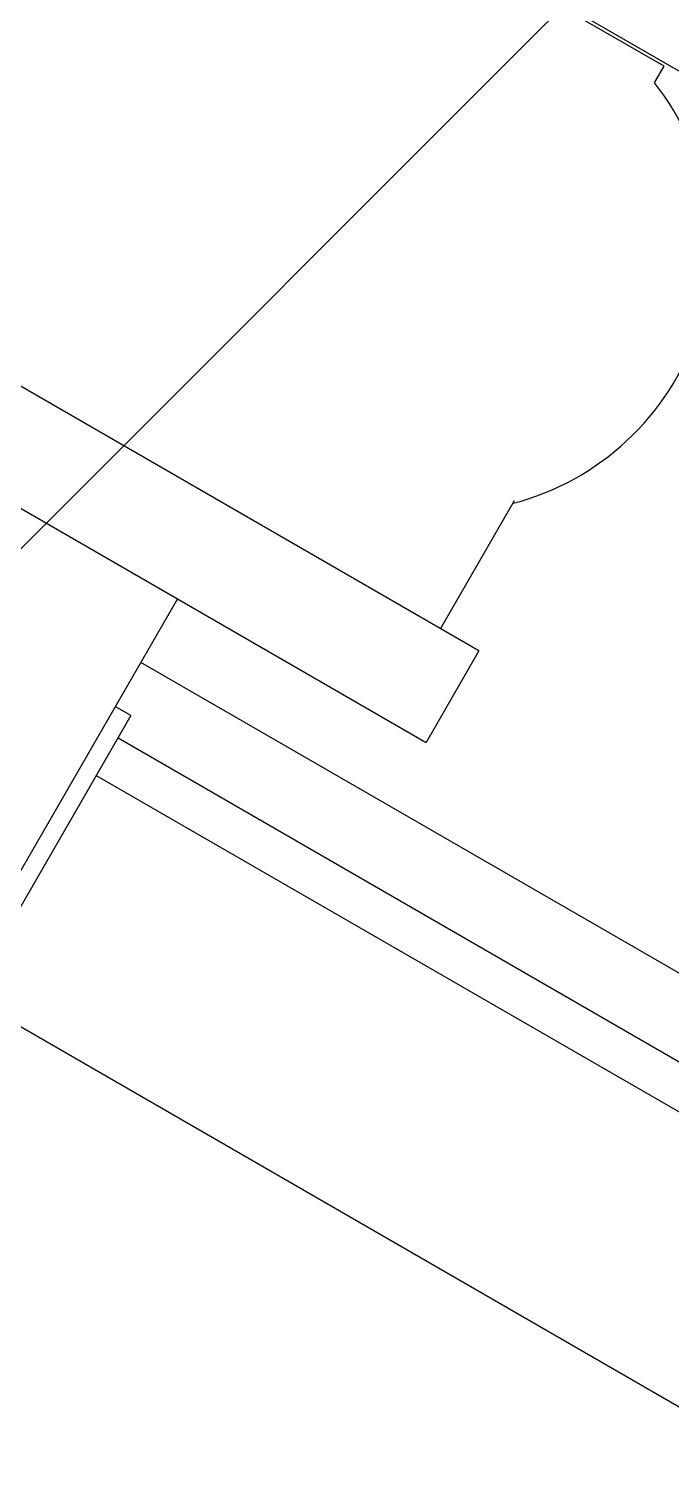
# Model space of a CAD drawing. Header units: metres. Extents: x 0 to 63075, y 0 to 44550.
# Drawn here: x 52238.7 to 52276.4, y 37401.5 to 37486.2 of the extents above; entities that cross this region are included whole.
import ezdxf

# ---------------------------------------------------------------- set-up
doc = ezdxf.new("R2010")
doc.units = ezdxf.units.M
doc.header["$LTSCALE"] = 75
for name, color, linetype in [('AI-Hatch mob', 7, 'Continuous'), ('GSB', 7, 'Continuous'), ('ML6', 1, 'Continuous'), ('SL1', 8, 'Continuous')]:
    doc.layers.add(name, color=color, linetype=linetype)

# ---------------------------------------------------------------- blocks, each defined once
blk = doc.blocks.new('A$C6bae614f')
at = {"layer": 'SL1'}
for p, q in [((362278.74, 24431.18), (361897.52, 24651.29)), ((361616.99, 24495.1), (362185.68, 24166.75)), ((362765.06, 24151.84), (362167.91, 24496.63)), ((362206.33, 24202.51), (361758.48, 24461.09)), ((362275.02, 24424.74), (362278.74, 24431.18)), ((362191.31, 24211.18), (362220.27, 24261.33)), ((362088.39, 24222.92), (362003.04, 24075.09)), ((362206.33, 24202.51), (362185.68, 24166.75)), ((362443.83, 23984.55), (362074.04, 24198.06)), ((362070.1, 24177.24), (362064.04, 24180.74)), ((362070.1, 24177.24), (361902.59, 23887.13)), ((362065.1, 24168.58), (362340.06, 24009.82)), ((362056.6, 24153.86), (362446.31, 23928.84)), ((362396.3, 23842.24), (362006.6, 24067.26))]:
    blk.add_line(p, q, dxfattribs=at)
blk.add_arc((362193.45, 24360.64), 103.74, 284.6334, 38.1612, dxfattribs=at)
blk = doc.blocks.new('zw$15D4')
at = {"layer": 'ML6', "xscale": 0.2502808837766805, "yscale": 0.2502808837766805, "zscale": 0.2502808837766805}
blk.add_blockref('A$C6bae614f', (-85544.74, -3177.34), dxfattribs=at)

msp = doc.modelspace()

# ---------------------------------------------------------------- hatches: boundary and pattern name
at = {"layer": 'AI-Hatch mob'}
h = msp.add_hatch(dxfattribs=at)
h.set_pattern_fill('ANSI31', color=256, scale=25)
h.set_pattern_definition([(45, (-12666.46, -59.206), (-56.1266, 56.1266), [])])
h.paths.add_polyline_path([(52766.705, 38156.136), (51956.788, 38156.136), (51956.788, 36564.594), (52766.705, 36564.594)])

# ---------------------------------------------------------------- block references
at = {"layer": 'GSB', "xscale": 0.6000000000000068, "yscale": 0.6000000000000068, "zscale": 0.6000000000000068}
msp.add_blockref('zw$15D4', (49200, 35721.635), dxfattribs=at)

doc.saveas('drawing.dxf')
